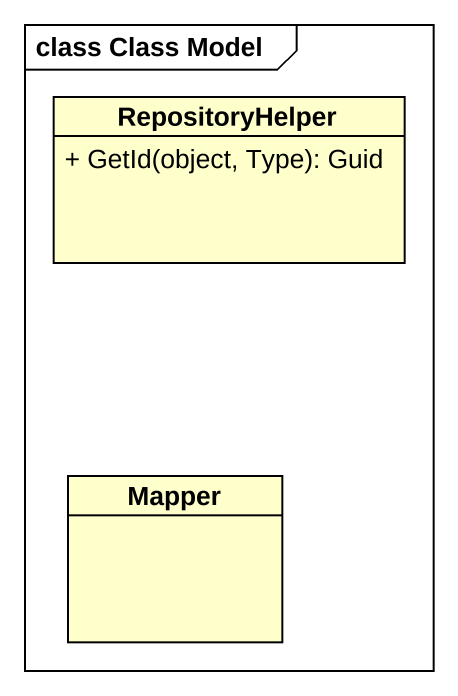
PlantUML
@startuml
mainframe class Class Model
hide circle
hide empty members
skinparam classAttributeIconSize 0
class RepositoryHelper {
  + GetId(object, Type): Guid
}
class Mapper
@enduml
